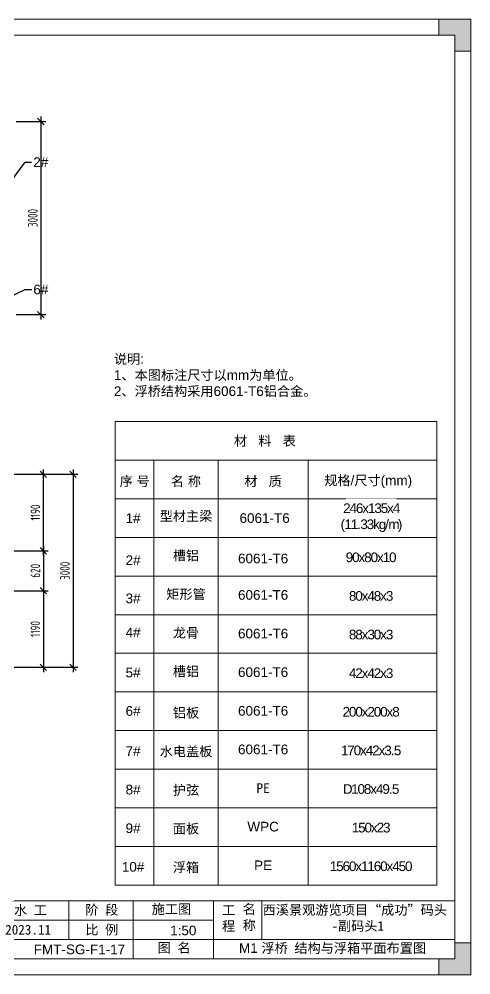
# Model space of a CAD drawing. Header units: millimetres. Extents: x 136606 to 1229059, y 82794 to 127566.
# Drawn here: x 902187 to 909208, y 112490 to 127340 of the extents above; entities that cross this region are included whole.
import ezdxf
from ezdxf import colors
from ezdxf.entities.mleader import LeaderData, LeaderLine
from ezdxf.math import Vec2, Vec3

# ---------------------------------------------------------------- set-up
doc = ezdxf.new("R2010")
doc.units = ezdxf.units.MM
doc.layers.add('图框', color=7, linetype='Continuous', lineweight=13)
doc.layers.add('文本', color=3, linetype='Continuous', lineweight=13)
doc.layers.add('标注', color=9, linetype='Continuous')
doc.styles.add('Arial', font='arial.ttf')
doc.styles.add('hztxt', font='ros1.shx', dxfattribs={"width": 0.8, "bigfont": 'hztxt.shx'})
doc.styles.get("Standard").update_dxf_attribs({"font": 'arial.ttf'})
doc.dimstyles.new('DIM-50', dxfattribs={"dimscale": 50, "dimtxt": 3, "dimasz": 2, "dimexe": 1.5, "dimexo": 1.5, "dimgap": 1, "dimtad": 1, "dimdec": 1, "dimdsep": 46, "dimtxsty": 'hztxt', "dimblk": 'OBLIQUE', "dimcen": 0, "dimdle": 1.5, "dimclrd": 9, "dimclre": 9, "dimclrt": 2, "dimadec": 1, "dimazin": 0, "dimtfac": 1, "dimtdec": 1, "dimtix": 1, "dimtmove": 2, "dimatfit": 3, "dimldrblk": 'OBLIQUE', "dimfxl": 15, "dimtolj": 1, "dimtzin": 0, "dimarcsym": 1})

# ---------------------------------------------------------------- blocks, each defined once
blk = doc.blocks.new('GW-TK')
at = {"layer": '图框', "linetype": 'Continuous', "lineweight": 0}
h = blk.add_hatch(color=256, dxfattribs=at)
h.dxf.hatch_style = 1
h.paths.add_polyline_path([(927593.55, 464715.01), (927593.55, 464710.01), (927598.55, 464710.01), (927598.55, 464705.01), (927603.55, 464705.01), (927603.55, 464715.01)])
h = blk.add_hatch(color=256, dxfattribs=at)
h.dxf.hatch_style = 1
h.paths.add_polyline_path([(927603.55, 464418.01), (927603.55, 464428.01), (927598.55, 464428.01), (927598.55, 464423.01), (927593.55, 464423.01), (927593.55, 464418.01)])
at = {"layer": '图框', "linetype": 'Continuous'}
for p, q in [((927478.55, 464441.02), (927478.55, 464429.01)), ((927498.55, 464441.02), (927498.55, 464423.01)), ((927523.55, 464441.02), (927523.55, 464423.01)), ((927538.55, 464441.02), (927538.55, 464429.01)), ((927383.55, 464435.01), (927523.55, 464435.01)), ((927383.55, 464429.01), (927598.55, 464429.01))]:
    blk.add_line(p, q, dxfattribs=at)
at = {"layer": '图框'}
for points in [[(927183.55, 464715.01), (927603.55, 464715.01), (927603.55, 464418.01), (927183.55, 464418.01)], [(927188.55, 464710.01), (927598.55, 464710.01), (927598.55, 464423.01), (927188.55, 464423.01)]]:
    blk.add_lwpolyline(points, close=True, dxfattribs=at)
at = {"layer": '图框', "linetype": 'Continuous', "lineweight": 0}
for points in [[(927598.55, 464705.01), (927598.55, 464710.01), (927593.55, 464710.01), (927593.55, 464715.01), (927603.55, 464715.01), (927603.55, 464705.01)], [(927598.55, 464428.01), (927598.55, 464423.01), (927593.55, 464423.01), (927593.55, 464418.01), (927603.55, 464418.01), (927603.55, 464428.01)]]:
    blk.add_lwpolyline(points, close=True, dxfattribs=at)
at = {"layer": '图框', "linetype": 'Continuous'}
blk.add_lwpolyline([(927383.55, 464441.02), (927598.55, 464441.02)], dxfattribs=at)
at = {"layer": '图框', "color": 3, "linetype": 'Continuous', "char_height": 3, "attachment_point": 1}
for s, width, insert in [('\\pt9;{\\fSimSun|b0|i0|c134|p2;施工图}', 18.6303, (927504.36, 464439.94)), ('{\\fSimSun|b0|i0|c134|p2;水 工}', 11.224, (927461.55, 464439.63)), ('\\pi0.39911,t9.39911;{\\fSimSun|b0|i0|c134|p2;西溪景观游览项目“成功”码头\\P\\pi21.75744,t30.75744;-副码头1}', 60.0149, (927538.45, 464439.71)), ('{\\fSimSun|b0|i0|c134|p2;2023.11}', 11.224, (927458.8, 464433.55))]:
    blk.add_mtext_dynamic_manual_height_columns(s, width=width, gutter_width=17.5, heights=[0], dxfattribs=dict(at, insert=insert))
at = {"layer": '图框', "linetype": 'Continuous', "char_height": 3, "attachment_point": 1}
for s, width, insert in [('{\\fSimSun|b0|i0|c134|p2;名 称}', 5.2119, (927532.62, 464439.93)), ('{\\fSimSun|b0|i0|c134|p2;阶 段}', 17.4775, (927483.73, 464439.73)), ('{\\fSimSun|b0|i0|c134|p2;工 程}', 5.2119, (927526.21, 464439.66)), ('{\\fSimSun|b0|i0|c134|p2;比 例}', 10.9146, (927483.71, 464433.55)), ('{\\fSimSun|b0|i0|c134|p2;图 名}', 12.066, (927506.19, 464427.94))]:
    blk.add_mtext_dynamic_manual_height_columns(s, width=width, gutter_width=17.5, heights=[0], dxfattribs=dict(at, insert=insert))
blk = doc.blocks.new('_Oblique')
at = {"color": 0, "linetype": 'ByBlock', "lineweight": -2}
blk.add_line((-0.5, -0.5), (0.5, 0.5), dxfattribs=at)
blk = doc.blocks.new('*D2111')
at = {"layer": 'Defpoints', "color": 0, "transparency": 16777216}
for p in [(902067, 120269), (902067, 117269), (903025, 117269)]:
    blk.add_point(p, dxfattribs=at)
at = {"layer": '标注', "color": 9, "lineweight": -2, "transparency": 16777216}
for p, q in [((903025, 120344), (903025, 117194)), ((902142, 120269), (903100, 120269)), ((902142, 117269), (903100, 117269))]:
    blk.add_line(p, q, dxfattribs=at)
at = {"layer": '标注', "color": 9, "lineweight": -2, "transparency": 16777216, "xscale": 100, "yscale": 100, "zscale": 100}
for p, rotation in [((903025, 120269), 90), ((903025, 117269), 270)]:
    blk.add_blockref('_Oblique', p, dxfattribs=dict(at, rotation=rotation))
at = {"layer": '标注', "color": 2, "transparency": 16777216, "insert": (902900, 118769), "char_height": 150, "attachment_point": 5, "rotation": 90, "style": 'hztxt'}
blk.add_mtext('\\A1;3000', dxfattribs=at)
blk = doc.blocks.new('*D2112')
at = {"layer": 'Defpoints', "color": 0, "transparency": 16777216}
for p in [(901955, 120269), (902565, 120269), (901955, 119079, 0)]:
    blk.add_point(p, dxfattribs=at)
at = {"layer": '标注', "color": 9, "lineweight": -2, "transparency": 16777216}
for p, q in [((902565, 119004), (902565, 120344)), ((902030, 120269), (902640, 120269)), ((902030, 119079), (902640, 119079))]:
    blk.add_line(p, q, dxfattribs=at)
at = {"layer": '标注', "color": 9, "lineweight": -2, "transparency": 16777216, "xscale": 100, "yscale": 100, "zscale": 100}
for p, rotation in [((902565, 120269), 90), ((902565, 119079), 270)]:
    blk.add_blockref('_Oblique', p, dxfattribs=dict(at, rotation=rotation))
at = {"layer": '标注', "color": 2, "transparency": 16777216, "insert": (902440, 119674), "char_height": 150, "attachment_point": 5, "rotation": 90, "style": 'hztxt'}
blk.add_mtext('\\A1;1190', dxfattribs=at)
blk = doc.blocks.new('*D2113')
at = {"layer": 'Defpoints', "color": 0, "transparency": 16777216}
for p in [(901955, 118459, 0), (901955, 117269), (902565, 117269)]:
    blk.add_point(p, dxfattribs=at)
at = {"layer": '标注', "color": 9, "lineweight": -2, "transparency": 16777216}
for p, q in [((902565, 118534), (902565, 117194)), ((902030, 118459), (902640, 118459)), ((902030, 117269), (902640, 117269))]:
    blk.add_line(p, q, dxfattribs=at)
at = {"layer": '标注', "color": 9, "lineweight": -2, "transparency": 16777216, "xscale": 100, "yscale": 100, "zscale": 100}
for p, rotation in [((902565, 118459), 90), ((902565, 117269), 270)]:
    blk.add_blockref('_Oblique', p, dxfattribs=dict(at, rotation=rotation))
at = {"layer": '标注', "color": 2, "transparency": 16777216, "insert": (902440, 117864), "char_height": 150, "attachment_point": 5, "rotation": 90, "style": 'hztxt'}
blk.add_mtext('\\A1;1190', dxfattribs=at)
blk = doc.blocks.new('*D2114')
at = {"layer": 'Defpoints', "color": 0, "transparency": 16777216}
for p in [(901955, 119079), (901955, 118459, 0), (902565, 118459)]:
    blk.add_point(p, dxfattribs=at)
at = {"layer": '标注', "color": 9, "lineweight": -2, "transparency": 16777216}
for p, q in [((902565, 119154), (902565, 118384)), ((902030, 119079), (902640, 119079)), ((902030, 118459), (902640, 118459))]:
    blk.add_line(p, q, dxfattribs=at)
at = {"layer": '标注', "color": 9, "lineweight": -2, "transparency": 16777216, "xscale": 100, "yscale": 100, "zscale": 100}
for p, rotation in [((902565, 119079), 90), ((902565, 118459), 270)]:
    blk.add_blockref('_Oblique', p, dxfattribs=dict(at, rotation=rotation))
at = {"layer": '标注', "color": 2, "transparency": 16777216, "insert": (902440, 118769), "char_height": 150, "attachment_point": 5, "rotation": 90, "style": 'hztxt'}
blk.add_mtext('\\A1;620', dxfattribs=at)
blk = doc.blocks.new('*D2115')
at = {"layer": 'Defpoints', "color": 0, "transparency": 16777216}
for p in [(902067, 125750), (902067, 122750), (902525, 122750)]:
    blk.add_point(p, dxfattribs=at)
at = {"layer": '标注', "color": 9, "lineweight": -2, "transparency": 16777216}
for p, q in [((902525, 125825), (902525, 122675)), ((902142, 125750), (902600, 125750)), ((902142, 122750), (902600, 122750))]:
    blk.add_line(p, q, dxfattribs=at)
at = {"layer": '标注', "color": 9, "lineweight": -2, "transparency": 16777216, "xscale": 100, "yscale": 100, "zscale": 100}
for p, rotation in [((902525, 125750), 90), ((902525, 122750), 270)]:
    blk.add_blockref('_Oblique', p, dxfattribs=dict(at, rotation=rotation))
at = {"layer": '标注', "color": 2, "transparency": 16777216, "insert": (902400, 124250), "char_height": 150, "attachment_point": 5, "rotation": 90, "style": 'hztxt'}
blk.add_mtext('\\A1;3000', dxfattribs=at)

msp = doc.modelspace()

# ---------------------------------------------------------------- linework, layer by layer
at = {"layer": '文本'}
for p, q in [((903680.362, 121086.8316), (903680.362, 113886.8513)), ((903680.362, 121086.8316), (908680.2967, 121086.8316)), ((908680.2967, 121086.8316), (908680.2967, 113886.8513)), ((908680.2967, 121086.8316), (908680.2967, 113886.8513)), ((908680.2967, 121086.8316), (908680.2967, 113886.8513)), ((903680.362, 120486.8513), (908680.2967, 120486.8513)), ((904280.3358, 120486.8513), (904280.3358, 113886.8513)), ((905280.3098, 120486.8513), (905280.3098, 113886.8513)), ((906680.2865, 120486.8513), (906680.2865, 113886.8513)), ((903680.362, 119886.8513), (908680.2967, 119886.8513)), ((903680.362, 119286.8513), (908680.2967, 119286.8513)), ((903680.362, 118686.8513), (908680.2967, 118686.8513)), ((903680.362, 118086.8513), (908680.2967, 118086.8513)), ((903680.362, 117486.8513), (908680.2967, 117486.8513)), ((903680.362, 116886.8513), (908680.2967, 116886.8513)), ((903680.362, 116286.8513), (908680.2967, 116286.8513)), ((903680.362, 115686.8513), (908680.2967, 115686.8513)), ((903680.362, 115086.8513), (908680.2967, 115086.8513)), ((903680.362, 114486.8513), (908680.2967, 114486.8513)), ((903680.362, 113886.8513), (908680.2967, 113886.8513))]:
    msp.add_line(p, q, dxfattribs=at)

# ---------------------------------------------------------------- block references
at = {"xscale": 50, "yscale": 50, "zscale": 50}
msp.add_blockref('GW-TK', (-45470969.8482, -23108410.2232), dxfattribs=at)

# ---------------------------------------------------------------- texts
at = {"layer": '文本', "insert": (903660.5068, 122134.7404), "char_height": 150, "attachment_point": 1, "style": 'Arial'}
msp.add_mtext_dynamic_manual_height_columns('{\\fSimSun|b0|i0|c134|p2;说明}:\\P1{\\fSimSun|b0|i0|c134|p2;、本图标注尺寸以}mm{\\fSimSun|b0|i0|c134|p2;为单位。\\P}2{\\fSimSun|b0|i0|c134|p2;、浮桥结构采用}6061-T6{\\fSimSun|b0|i0|c134|p2;铝合金。}', width=4070.735014, gutter_width=12.5, heights=[0], dxfattribs=at)
at = {"layer": '文本', "char_height": 150, "attachment_point": 5, "style": 'Arial'}
for s, insert in [(' 材   料   表 ', (905977.1365, 120779.3323)), ('序 号', (903983.594, 120151.2729)), ('名 称', (904779.8752, 120151.2729)), ('材   质', (905978.0245, 120151.2729)), ('规格/尺寸(mm)', (907611.7029, 120151.2729)), ('型材主梁', (904780.8277, 119610.4471)), ('1#', (903958.5789, 119586.2746)), ('6061-T6', (906002.5067, 119586.8655)), ('槽铝', (904780.8277, 118997.431)), ('2#', (903958.5789, 118932.6567)), ('6061-T6', (905978.9776, 118959.2682)), ('3#', (903958.5789, 118339.0393)), ('{\\fSimSun|b0|i0|c134|p2;矩形管}', (904780.8277, 118397.431)), ('6061-T6', (905978.9776, 118392.5931)), ('4#', (903958.5789, 117811.0395)), ('龙骨', (904780.8277, 117797.431)), ('6061-T6', (905978.9776, 117792.5931)), ('5#', (903958.5789, 117187.3282)), ('槽铝', (904780.8277, 117197.431)), ('6061-T6', (905978.9776, 117192.5931)), ('6#', (903958.5789, 116589.9081)), ('铝板', (904780.8277, 116553.8913)), ('6061-T6', (905978.9776, 116592.5931)), ('7#', (903958.5789, 115967.8066)), ('{\\fSimSun|b0|i0|c134|p2;水电盖板}', (904780.8277, 115953.8913)), ('6061-T6', (905978.9776, 115992.5931)), ('8#', (903958.5789, 115367.8066)), ('护弦', (904780.8277, 115353.8913)), ('{\\fSimSun|b0|i0|c134|p2;PE}', (905978.9776, 115392.5931)), ('9#', (903958.5789, 114767.8066)), ('面板', (904780.8277, 114753.8913)), ('WPC', (905978.9776, 114792.5931)), ('10#', (903958.5789, 114167.8066)), ('浮箱', (904780.8277, 114153.8913)), ('PE', (905978.9776, 114192.5931))]:
    msp.add_mtext(s, dxfattribs=dict(at, insert=insert))
at = {"layer": '文本', "color": 6}
note = msp.add_mtext_dynamic_manual_height_columns('{\\C256;1:50\\P}', width=120, gutter_width=0, heights=[124.0928, 0], dxfattribs=dict(at, insert=(904414.5574, 113255.7656), char_height=150, attachment_point=1, style='Arial'))
note = msp.add_mtext_dynamic_manual_height_columns('{\\C256;FMT-SG-F1-17\\P}', width=120, gutter_width=0, heights=[124.0928, 0], dxfattribs=dict(at, insert=(902295.2328, 112961.437), char_height=150, attachment_point=1, style='Arial'))
at = {"layer": '文本', "color": 6, "insert": (905604.4277, 112982.523), "char_height": 150, "attachment_point": 1, "style": 'Arial'}
msp.add_mtext_dynamic_manual_height_columns('M1 {\\fSimSun|b0|i0|c134|p2;浮桥 结构与浮箱平面布置图}', width=3958.058362, gutter_width=18.75, heights=[0], dxfattribs=at)

# ---------------------------------------------------------------- dimensions: what is measured, and where the dimension line sits
at = {"layer": '标注', "color": 7}
dim = msp.add_linear_dim(base=(902525.3915, 122750.0225), p1=(902067.0763, 125750.0225), p2=(902067.0763, 122750.0225), angle=90, dimstyle='DIM-50', dxfattribs=at)
dim.commit()
dim.dimension.update_dxf_attribs({"geometry": '*D2115', "text_midpoint": (902400.3915, 124250.0225)})
at = {"layer": '标注'}
for base, p1, p2, angle, picture, middle in [((902565.2346, 120268.8151), (901955.0763, 119078.8151, 0.0005), (901955.0763, 120268.8151), 90, '*D2112', (902440.2346, 119673.8151)), ((903025.2813, 117268.8151), (902067.0763, 120268.8151), (902067.0763, 117268.8151), 90, '*D2111', (902900.2813, 118768.8151)), ((902565.2346, 118458.8151), (901955.0763, 119078.8151), (901955.0763, 118458.8151, 0.0005), 90, '*D2114', (902440.2346, 118768.8151)), ((902565.2346, 117268.8151), (901955.0763, 118458.8151, 0.0005), (901955.0763, 117268.8151), 270, '*D2113', (902440.2346, 117863.8151))]:
    dim = msp.add_linear_dim(base=base, p1=p1, p2=p2, angle=angle, dimstyle='DIM-50', dxfattribs=at)
    dim.commit()
    dim.dimension.update_dxf_attribs({"geometry": picture, "text_midpoint": middle})

# ---------------------------------------------------------------- leaders
at = {"layer": '标注', "color": 6, "linetype": 'ByBlock'}
ml = msp.add_multileader_mtext('Standard', dxfattribs=at)
ml.set_content('2#', color=6)
ml.set_leader_properties()
ml.build(insert=Vec2(0, 0))
ml.multileader.update_dxf_attribs({"dogleg_length": 100, "arrow_head_size": 50})
ctx = ml.context
ctx.base_point, ctx.char_height, ctx.arrow_head_size, ctx.landing_gap_size, ctx.plane_origin = Vec3(902380.4122, 125117.6274), 150, 50, 35.8764, Vec3(902265.6137, 114416.2015)
ctx.text_align_type = 2
notes = []
notes.append((ctx, [(0, (1, 1, 0), (902280.4122, 125117.6274), (1, 0), 100, [(0, [(902000.9698, 124739.8584)], 0, [])])]))
ctx.mtext.insert, ctx.mtext.width, ctx.mtext.defined_height, ctx.mtext.alignment, ctx.mtext.flow_direction = Vec3(902640.5723, 125193.9064), 445.870397, 72.4015, 3, 5
ml = msp.add_multileader_mtext('Standard', dxfattribs=at)
ml.set_content('6#', color=6)
ml.set_leader_properties()
ml.build(insert=Vec2(0, 0))
ml.multileader.update_dxf_attribs({"dogleg_length": 100, "arrow_head_size": 50})
ctx = ml.context
ctx.base_point, ctx.char_height, ctx.arrow_head_size, ctx.landing_gap_size, ctx.plane_origin = Vec3(902383.0077, 123137.5373), 150, 50, 35.8764, Vec3(903446.173, 112696.4959)
ctx.text_align_type = 2
notes.append((ctx, [(0, (1, 1, 0), (902283.0077, 123137.5373), (1, 0), 100, [(0, [(901988.4743, 122997.1794)], 0, [])])]))
ctx.mtext.insert, ctx.mtext.width, ctx.mtext.defined_height, ctx.mtext.alignment, ctx.mtext.flow_direction = Vec3(902641.4284, 123213.8163), 445.870397, 72.4015, 3, 5
for ctx, leaders in notes:
    for number, flags, end, landing, length, lines in leaders:
        leader = LeaderData()
        leader.index, (leader.has_last_leader_line, leader.has_dogleg_vector, leader.attachment_direction) = number, flags
        leader.last_leader_point, leader.dogleg_vector, leader.dogleg_length = Vec3(end), Vec3(landing), length
        for number, points, colour, breaks in lines:
            line = LeaderLine()
            line.index, line.vertices, line.color, line.breaks = number, Vec3.list(points), colors.encode_raw_color(colour), breaks
            leader.lines.append(line)
        ctx.leaders.append(leader)

# ---------------------------------------------------------------- next in the draw order: texts
at = {"layer": '文本', "char_height": 150, "attachment_point": 5, "style": 'Arial', "bg_fill": 2}
for s, insert, width in [('{\\T0.85;246x135x4 (11.33kg/m) }', (907657.8966, 119594.0382), 628.473709), ('{\\T0.85;42x42x3}', (907648.9079, 117177.3051), 445.612602)]:
    msp.add_mtext(s, dxfattribs=dict(at, insert=insert, width=width))
for s, insert in [('{\\T0.85;90x80x10}', (907648.9079, 118977.3051)), ('{\\T0.85;80x48x3}', (907648.9079, 118377.3051)), ('{\\T0.85;88x30x3}', (907648.9079, 117777.3051)), ('{\\T0.85;200x200x8}', (907648.9079, 116577.3051)), ('{\\T0.85;170x42x3.5}', (907648.9079, 115977.3051)), ('{\\T0.85;D108x49.5}', (907648.9079, 115377.3051)), ('{\\T0.85;150x23}', (907648.9079, 114777.3051)), ('{\\T0.85;1560x1160x450}', (907648.9079, 114177.3051))]:
    msp.add_mtext(s, dxfattribs=dict(at, insert=insert))

doc.saveas('drawing.dxf')
